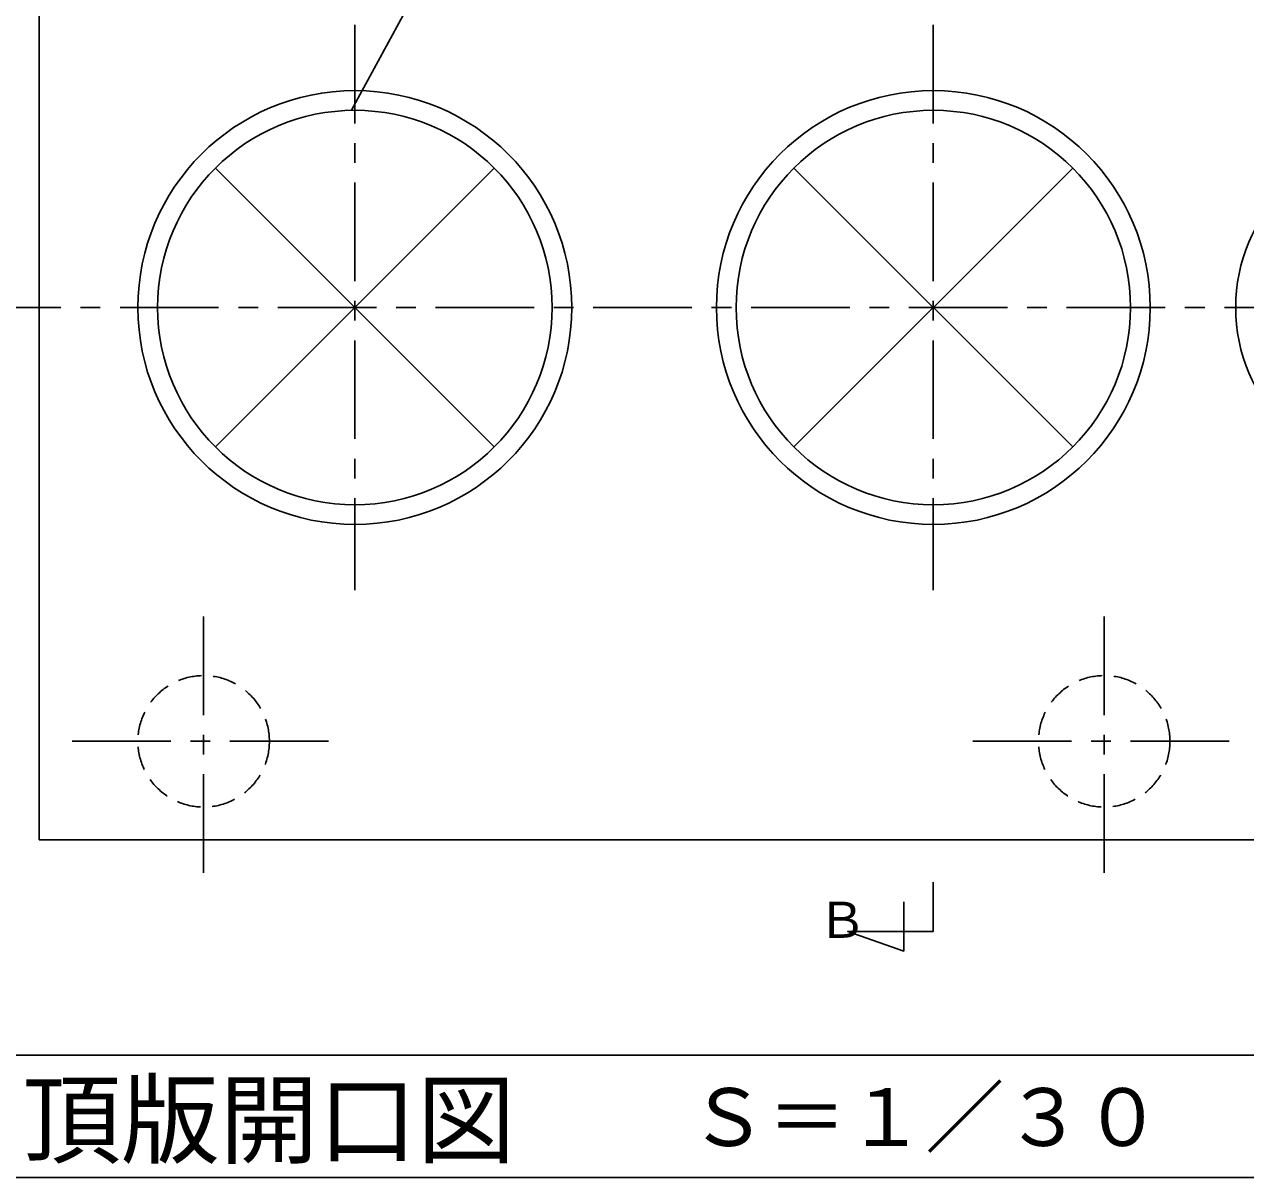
# Model space of a CAD drawing. Units: millimetres, scale not verified. Extents: x -8093 to 8093, y -5792 to 5792.
# Drawn here: x -6448 to -4590, y 2960 to 4715 of the extents above; entities that cross this region are included whole.
import ezdxf
from ezdxf.enums import TextEntityAlignment as Align

# ---------------------------------------------------------------- set-up
doc = ezdxf.new("R2010")
doc.units = ezdxf.units.MM
doc.header["$LTSCALE"] = 30
doc.linetypes.add('CHAIN1', pattern=[8, 5, -1, 1, -1])
doc.linetypes.add('DASHED1', pattern=[1.8, 1.2, -0.6])
doc.layers.add('0-1_00クル-フ-0躯体', color=3, linetype='Continuous', lineweight=25)
doc.layers.add('0-2_00クル-フ-1機器', color=2, linetype='Continuous', lineweight=25)
doc.styles.add('ＭＳ ゴシック', font='')
doc.styles.get('ＭＳ ゴシック').set_extended_font_data('MS Gothic')

msp = doc.modelspace()

# ---------------------------------------------------------------- linework, layer by layer
at = {"layer": '0-1_00クル-フ-0躯体', "color": 2}
msp.add_line((-5950.4, 4583.83), (-5822.3, 4819.83), dxfattribs=at)
at = {"layer": '0-1_00クル-フ-0躯体'}
msp.add_lwpolyline([(-5065.47, 3409.68), (-5065.47, 3334.68), (-5195.47, 3334.68), (-5110.47, 3304.68), (-5110.47, 3379.68)], dxfattribs=at)
msp.add_lwpolyline([(-4503.1, 2960.11), (-4503.1, 3146.42), (-6532.43, 3146.42), (-6532.43, 2960.11)], close=True, dxfattribs=at)
at = {"layer": '0-2_00クル-フ-1機器'}
for p, q in [((-6425.4, 3473.83), (-6425.4, 5093.83)), ((-6157.53, 4495.96), (-5733.26, 4071.69)), ((-6157.53, 4071.69), (-5733.26, 4495.96)), ((-5277.53, 4495.96), (-4853.26, 4071.69)), ((-5277.53, 4071.69), (-4853.26, 4495.96))]:
    msp.add_line(p, q, dxfattribs=at)
at = {"layer": '0-2_00クル-フ-1機器', "linetype": 'CHAIN1'}
for p, q in [((-5945.4, 4713.83), (-5945.4, 3853.83)), ((-5065.4, 4713.83), (-5065.4, 3853.83)), ((-6542.63, 4283.83), (-3899.47, 4283.83)), ((-6175.4, 3423.82), (-6175.4, 3823.82)), ((-4805.4, 3423.82), (-4805.4, 3823.82)), ((-6375.4, 3623.83), (-5975.4, 3623.83)), ((-5005.4, 3623.83), (-4605.4, 3623.83))]:
    msp.add_line(p, q, dxfattribs=at)
at = {"layer": '0-2_00クル-フ-1機器'}
msp.add_lwpolyline([(-6425.4, 3473.83), (-3980.4, 3473.83), (-3980.4, 5093.83)], dxfattribs=at)
for centre, radius in [((-5945.4, 4283.83), 330), ((-5065.4, 4283.83), 330), ((-5945.4, 4283.83), 300), ((-5065.4, 4283.83), 300), ((-4350.4, 4283.83), 255)]:
    msp.add_circle(centre, radius, dxfattribs=at)
at = {"layer": '0-2_00クル-フ-1機器', "linetype": 'DASHED1'}
for centre in [(-6175.4, 3623.83), (-4805.4, 3623.83)]:
    msp.add_circle(centre, 100, dxfattribs=at)

# ---------------------------------------------------------------- texts
at = {"layer": '0-1_00クル-フ-0躯体', "color": 4, "style": 'ＭＳ ゴシック'}
for s, height, p in [('Ｂ', 54.99, (-5241.57, 3308.28)), ('頂版開口図', 110, (-6451.18, 2960.14)), ('Ｓ＝１／３０', 87.98, (-5437.63, 2981.81))]:
    msp.add_text(s, height=height, dxfattribs=at).set_placement(p, align=Align.BOTTOM_LEFT)

doc.saveas('drawing.dxf')
